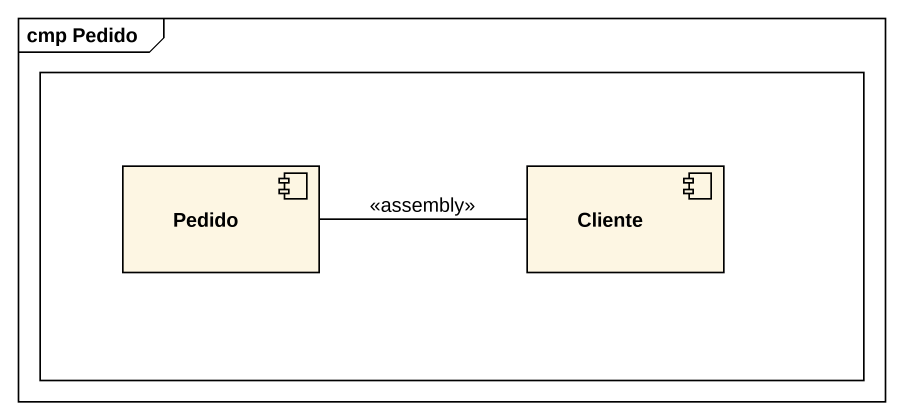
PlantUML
@startuml
mainframe cmp Pedido
rectangle " " as rectangle1 {
  component Pedido
  component Cliente
}
Pedido -right- Cliente : <<assembly>>
@enduml
